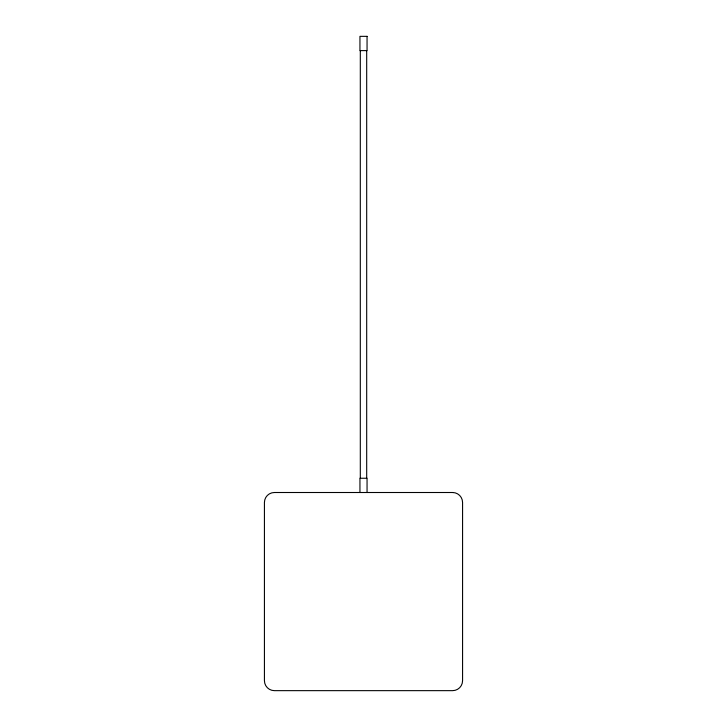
<?xml version="1.0" encoding="UTF-8"?>
<svg xmlns="http://www.w3.org/2000/svg" width="727" height="727" viewBox="0 0 727 727"><rect width="100%" height="100%" fill="white"/><g stroke="black" fill="none" stroke-linecap="round" stroke-linejoin="round"><path stroke-width="1.09" d="M367.053 492.506L367.053 478.248L359.947 478.248L359.947 492.506M366.69 50.608L366.69 478.248M360.31 50.608L360.31 478.248M367.053 36.35L359.947 36.35L359.947 50.608L367.053 50.608L367.053 36.35M452.594 492.506L274.406 492.506A9.978 9.978 0 0 0 264.428 502.484L264.428 680.672A9.978 9.978 0 0 0 274.406 690.65L452.594 690.65A9.978 9.978 0 0 0 462.572 680.672L462.572 502.484A9.978 9.978 0 0 0 452.594 492.506"/></g></svg>
